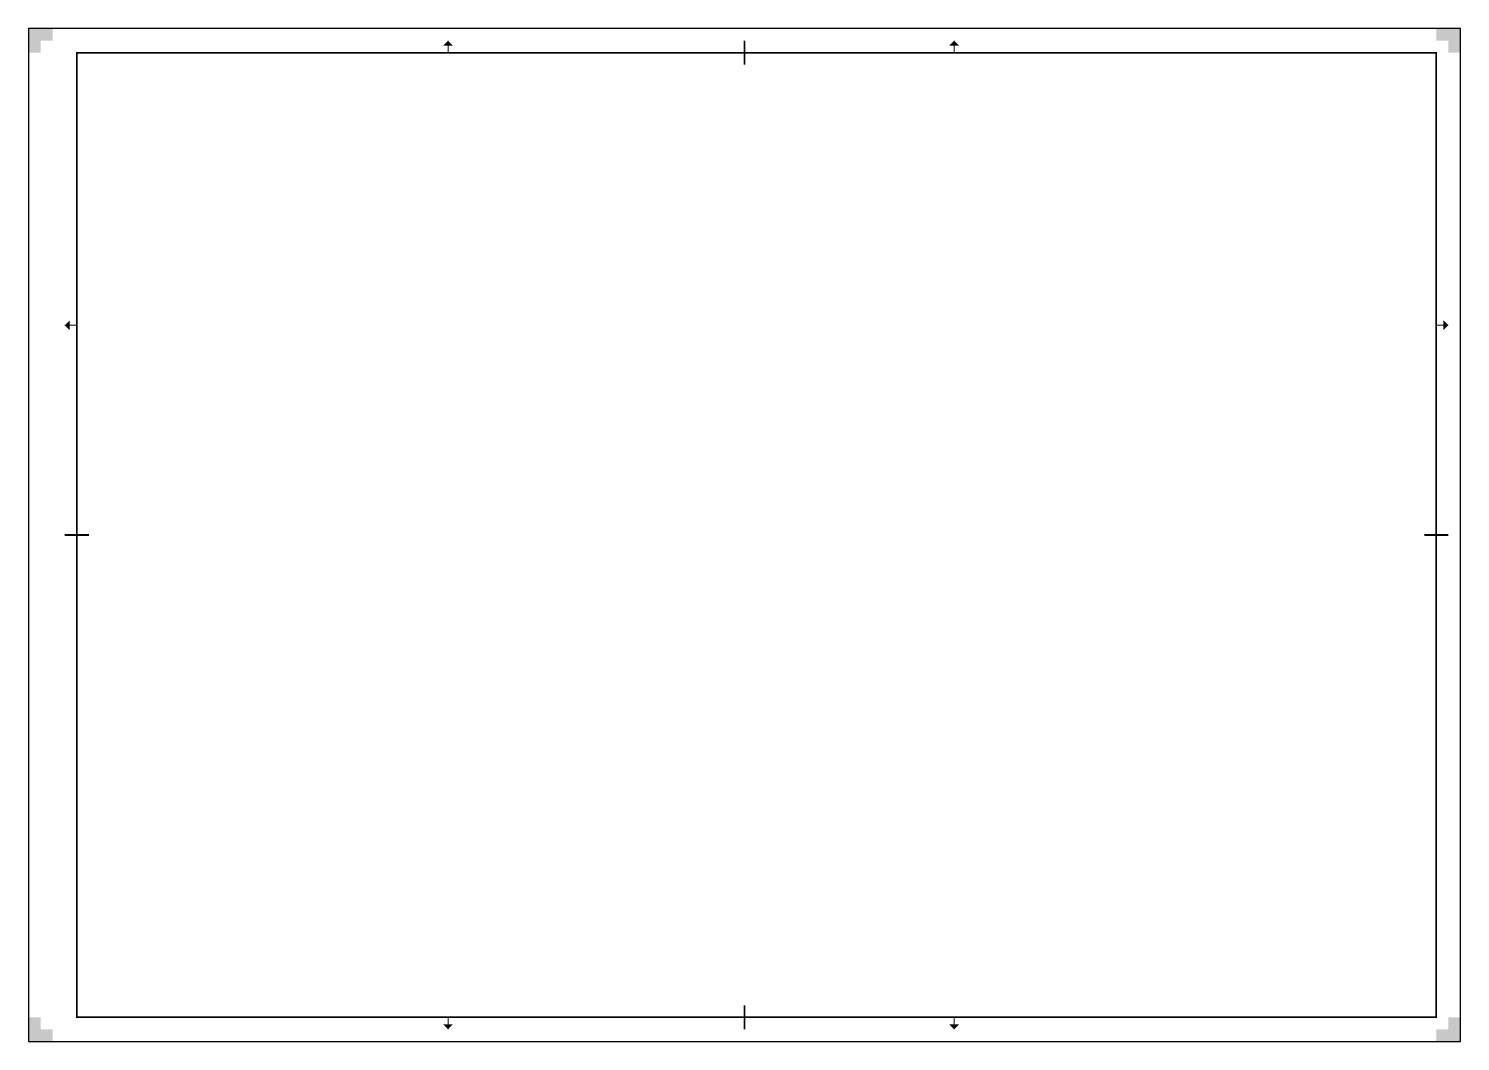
# Model space of a CAD drawing. Extents: x 0 to 594, y 0 to 420.
import ezdxf

# ---------------------------------------------------------------- set-up
doc = ezdxf.new("R2010")
doc.units = 0
doc.header["$LTSCALE"] = 0.2
for name, color, linetype, lineweight in [('X-XX-AL-TEKENBLAD_KADER-G', 7, 'Continuous', 25), ('X-XX-AL-TEKENBLAD_KADER_AFSNIJMARKERING-G', 7, 'Continuous', 25), ('X-XX-AL-TEKENBLAD_KADER_CENTERMARKERING-G', 7, 'Continuous', 25), ('X-XX-AL-TEKENBLAD_KADER_VOUWMERK-G', 7, 'Continuous', 18)]:
    doc.layers.add(name, color=color, linetype=linetype, lineweight=lineweight)

msp = doc.modelspace()

# ---------------------------------------------------------------- hatches: boundary and pattern name
at = {"layer": 'X-XX-AL-TEKENBLAD_KADER_AFSNIJMARKERING-G'}
for points in [[(10, 420), (0, 420), (0, 410), (5, 410), (5, 415), (10, 415)], [(594, 410), (594, 420), (584, 420), (584, 415), (589, 415), (589, 410)], [(0, 10), (0, 0), (10, 0), (10, 5), (5, 5), (5, 10)], [(584, 0), (594, 0), (594, 10), (589, 10), (589, 5), (584, 5)]]:
    msp.add_hatch(color=256, dxfattribs=at).paths.add_polyline_path(points)
at = {"layer": 'X-XX-AL-TEKENBLAD_KADER_VOUWMERK-G'}
for points in [[(176, 413), (174, 415), (172, 413)], [(386, 413), (384, 415), (382, 413)], [(17, 299), (15, 297), (17, 295)], [(587, 295), (589, 297), (587, 299)], [(172, 7), (174, 5), (176, 7)], [(382, 7), (384, 5), (386, 7)]]:
    msp.add_hatch(color=256, dxfattribs=at).paths.add_polyline_path(points)

# ---------------------------------------------------------------- linework, layer by layer
at = {"layer": 'X-XX-AL-TEKENBLAD_KADER-G'}
for p, q in [((594, 420), (0, 420)), ((0, 420), (0, 0)), ((594, 0), (594, 420)), ((0, 0), (594, 0))]:
    msp.add_line(p, q, dxfattribs=at)
at = {"layer": 'X-XX-AL-TEKENBLAD_KADER-G', "const_width": 0.7, "flags": 128}
msp.add_lwpolyline([(20, 10), (584, 10), (584, 410), (20, 410)], close=True, dxfattribs=at)
at = {"layer": 'X-XX-AL-TEKENBLAD_KADER_CENTERMARKERING-G', "const_width": 0.7, "flags": 128}
for points in [[(297, 415), (297, 405)], [(15, 210), (25, 210)], [(589, 210), (579, 210)], [(297, 5), (297, 15)]]:
    msp.add_lwpolyline(points, dxfattribs=at)
at = {"layer": 'X-XX-AL-TEKENBLAD_KADER_VOUWMERK-G'}
for p, q in [((174, 410), (174, 415)), ((384, 410), (384, 415)), ((15, 297), (20, 297)), ((584, 297), (589, 297)), ((174, 5), (174, 10)), ((384, 5), (384, 10))]:
    msp.add_line(p, q, dxfattribs=at)

doc.saveas('drawing.dxf')
